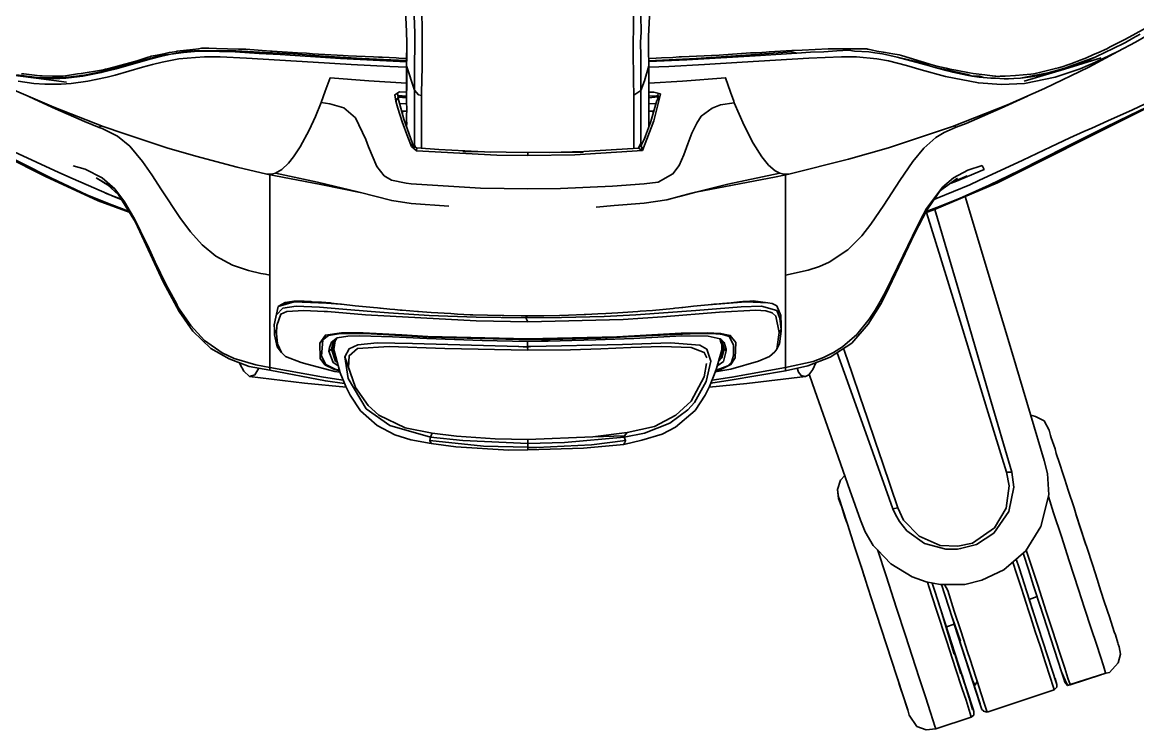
# Model space of a CAD drawing. Header units: inches. Extents: x -351 to 361, y -377 to 372.
# Drawn here: x -147.8 to 122.1, y -376.5 to -205.5 of the extents above; entities that cross this region are included whole.
import ezdxf

# ---------------------------------------------------------------- set-up
doc = ezdxf.new("R2010")
doc.units = ezdxf.units.IN
doc.header["$MEASUREMENT"] = 0
doc.layers.add('Lager 1', color=7, linetype='Continuous')

msp = doc.modelspace()

# ---------------------------------------------------------------- linework, layer by layer
at = {"layer": 'Lager 1', "color": 7, "lineweight": 35}
for points in [[(209.27, -134.12), (212.82, -138.5), (214.81, -143.57), (215.37, -148.81), (215.31, -149.63), (214.79, -154.77), (211.86, -162.31), (207.74, -168.48), (202.76, -174.78), (195.34, -182.25), (188.01, -188.68), (177.86, -196.31), (164.03, -205.46), (144.99, -216.03), (121.46, -227.56)], [(179.12, -166.24), (167.91, -175.95), (160.85, -181.83), (156.18, -185.44), (154.14, -187), (146.64, -192.54), (136.41, -199.45), (126.3, -205.56), (120.93, -208.59)], [(117.25, -212.55), (121.54, -210.25), (124.63, -208.51), (125.98, -207.71), (126.24, -207.55), (126.24, -207.55), (127.81, -206.62), (135.04, -202.12), (141.3, -197.93), (145.81, -194.79), (149.4, -192.18), (151.72, -190.5), (153.44, -189.19), (156.81, -186.62), (160.02, -184.2), (164.66, -180.84), (167.32, -179.12), (170.28, -177.4), (172.28, -176.48)], [(-52.99, -196.84), (-52.96, -198.12), (-52.94, -203.8), (-52.83, -208.13), (-52.81, -211.38), (-52.84, -215.35), (-52.85, -219.5), (-52.87, -221.85)], [(-51.16, -196.73), (-51.14, -198.51), (-51.1, -203.59), (-51.06, -206.63), (-51.03, -210.65), (-51.04, -214.04), (-51.06, -216.88), (-51.08, -218.72), (-51.16, -223.14)], [(0.19, -196.75), (0.15, -200.53), (0.09, -206.62), (0.06, -210.64), (0.06, -213.99), (0.09, -217.51), (0.12, -219.88), (0.2, -222.79), (0.19, -223.08)], [(1.92, -221.96), (1.86, -218.09), (1.87, -213.75), (1.84, -210.27), (1.93, -207.84), (1.92, -203.86), (2, -196.97)], [(-54.74, -210.49), (-54.83, -207.67), (-54.94, -204.34), (-55.11, -202.03)], [(4.09, -202.56), (3.9, -205.59), (3.77, -208.88)], [(3.77, -208.88), (3.74, -212.45), (3.78, -215.52)], [(120.93, -208.59), (118.98, -209.6), (115.41, -211.43), (114.62, -211.84), (114.08, -212.11), (114.07, -212.12), (113.01, -212.6), (111.27, -213.36), (109.67, -214.06), (108.44, -214.57), (105.9, -215.5), (105.17, -215.76), (103.8, -216.2), (102.93, -216.45), (102.18, -216.62), (98.31, -217.64), (96.92, -217.91), (96.23, -218.03), (92.55, -218.36), (90.03, -218.47), (88.83, -218.52), (88.47, -218.53), (87.75, -218.48), (87.04, -218.44)], [(115.81, -212), (119.11, -210.31), (120.93, -209.33)], [(120.93, -209.33), (122.72, -208.33)], [(-171.53, -210.8), (-161.96, -215.92), (-155.58, -219.04), (-149.18, -222.08), (-140.12, -226), (-128.22, -230.65), (-123.21, -232.39), (-112.78, -235.79), (-105.82, -237.83), (-95.8, -240.46), (-88.61, -242.16)], [(-116.55, -213.69), (-115.12, -213.41), (-113.56, -213.07), (-112.24, -212.78), (-111.5, -212.67), (-110.43, -212.51), (-110.31, -212.48), (-106.47, -212.02), (-105.17, -211.85), (-104.39, -211.74), (-104.18, -211.7)], [(-54.79, -214.74), (-58.57, -214.58), (-65.53, -214.23), (-74.92, -213.65), (-82.13, -213.06), (-88.95, -212.8), (-96.09, -212.4), (-105.17, -212.25), (-108.43, -212.52), (-111.85, -213.19)], [(-111.85, -213.19), (-108.8, -212.76), (-106.1, -212.51), (-103.87, -212.43), (-96.23, -212.64), (-90.47, -212.97), (-85.39, -213.28), (-70.76, -214.21), (-61.23, -214.72), (-54.8, -215.01)], [(-104.18, -211.7), (-103.96, -211.7), (-103.45, -211.7)], [(-103.45, -211.7), (-102.61, -211.73), (-100.79, -211.82), (-95.42, -211.95), (-94.54, -211.97), (-94.14, -211.97), (-94.13, -211.97), (-93.65, -211.99), (-87.69, -212.43), (-87.32, -212.45), (-81.17, -212.82)], [(-81.17, -212.82), (-78.98, -212.96), (-78.32, -212.99), (-77.56, -213.05), (-70.17, -213.53), (-68.93, -213.59), (-62.83, -213.83), (-61.55, -213.89), (-60.71, -213.92), (-57.29, -214.08), (-56.63, -214.11), (-54.79, -214.2)], [(-54.81, -216), (-54.81, -215.22), (-54.8, -215), (-54.74, -210.49)], [(-54.74, -210.49), (-54.71, -213.39), (-54.72, -213.93), (-54.81, -216)], [(62.83, -213.06), (60.58, -212.69), (59.45, -212.5), (59, -212.41), (56.92, -211.98), (56.72, -211.94), (56.57, -211.92), (56.25, -211.9), (55.96, -211.89), (54.31, -211.91), (53.75, -211.91), (49.28, -211.85), (48.47, -211.87), (48.24, -211.87), (47.22, -211.92), (44.08, -212.04), (40.89, -212.21), (38.44, -212.29), (32.95, -212.64), (32.21, -212.7), (31.14, -212.77), (29.63, -212.83), (28.45, -212.88), (20.84, -213.44), (11.76, -213.83), (11.25, -213.84), (11.19, -213.84), (9.62, -213.94), (6.88, -214.07), (5.56, -214.13), (3.78, -214.2)], [(117.25, -212.55), (111.89, -215.14), (108.14, -216.71), (102.09, -218.77), (94.67, -220.24), (89.18, -220.49), (83.54, -220.13), (75.58, -218.55), (69.72, -216.92), (66.16, -215.95), (61.83, -214.82), (58.95, -214.31), (54.04, -213.82), (50.4, -213.78), (42.49, -214.11), (34.43, -214.6), (26.4, -215.13), (17.26, -215.66), (8.65, -216.13), (3.78, -216.35)], [(3.78, -214.77), (15.3, -214.19), (28.46, -213.36), (38.44, -212.62), (39.65, -212.92)], [(3.78, -214.98), (12.99, -214.57), (29.57, -213.61), (39.65, -212.92)], [(37.65, -242.19), (52.13, -238.59), (61.81, -235.79), (72.24, -232.39), (77.25, -230.65), (90.57, -225.44), (99.51, -221.49), (110.28, -216.29), (117.25, -212.55)], [(39.65, -212.92), (42.96, -212.72), (46.13, -212.59), (49.34, -212.37)], [(49.34, -212.37), (52.2, -212.23), (53.59, -212.44)], [(63.93, -213.88), (60.38, -213.1), (58.53, -212.82), (57.08, -212.62), (53.59, -212.44)], [(62.83, -213.06), (64.38, -213.36), (64.97, -213.53)], [(111.81, -213.91), (114.45, -212.64), (115.81, -212)], [(-148.75, -219.73), (-144.98, -220.29), (-142.35, -220.46), (-138.4, -220.44), (-135.98, -220.29), (-131.92, -219.73), (-129.94, -219.33), (-127.27, -218.72), (-125.28, -218.23), (-118.7, -216.35), (-116.29, -215.7), (-113.91, -215.09), (-109.9, -214.3), (-105.83, -213.95), (-103.66, -213.8), (-99.9, -213.81), (-93.5, -214.11), (-85.42, -214.59), (-77.39, -215.13), (-68.23, -215.66), (-58.85, -216.18), (-54.81, -216.33)], [(-111.85, -213.19), (-114.41, -213.76), (-116.62, -214.31), (-120.31, -215.32), (-122.76, -216.05), (-125.03, -216.68), (-126.76, -217.13), (-128.65, -217.62), (-133.13, -218.5), (-137.21, -218.97), (-138.67, -219.07), (-140.48, -219.15), (-144.45, -218.99)], [(-140.28, -218.92), (-137.3, -218.79), (-132.72, -218.22), (-128.42, -217.35), (-127.05, -216.98), (-125.34, -216.57), (-123.58, -216.07), (-121.81, -215.54), (-119.9, -215.04), (-116.29, -214.02), (-114.05, -213.42), (-111.85, -213.19)], [(-134.42, -217.94), (-133.49, -217.85), (-128.61, -217.02), (-127.87, -216.88), (-127.6, -216.81), (-127.23, -216.72), (-126.86, -216.63), (-120.85, -214.99), (-119.77, -214.67)], [(-119.77, -214.67), (-117.35, -213.9)], [(-117.35, -213.9), (-116.93, -213.78), (-116.55, -213.69)], [(3.78, -215.52), (3.78, -215.99)], [(63.93, -213.88), (69.59, -215.41), (71.71, -216.03)], [(71.71, -216.03), (69.58, -215.21), (63.93, -213.88)], [(75.77, -216.56), (73.53, -216.04), (72.57, -215.8), (71.58, -215.51), (64.97, -213.53)], [(111.81, -213.91), (108.64, -215.04), (104.24, -216.62), (100.43, -217.68), (97, -218.32), (93.74, -218.94)], [(104.36, -216.82), (108.62, -215.31), (111.81, -213.91)], [(113.24, -214.06), (104.36, -216.82)], [(-144.45, -218.99), (-149.48, -218.35), (-151.29, -217.94), (-153.6, -217.25)], [(-149.18, -218.15), (-144.22, -218.79), (-140.28, -218.92)], [(-147.99, -217.89), (-147.39, -217.96), (-143.49, -218.38), (-142.99, -218.4), (-140.46, -218.5), (-138.75, -218.52), (-138.04, -218.48), (-137.24, -218.4), (-137.13, -218.39)], [(-140.28, -218.92), (-134.42, -217.94)], [(-54.8, -222.94), (-54.81, -216)], [(-54.81, -216), (-54.76, -218.3), (-54.76, -221.07), (-54.8, -222.94)], [(-52.87, -221.85), (-54.81, -216)], [(1.92, -221.96), (2.76, -219.64), (3.78, -215.99)], [(3.78, -215.99), (3.78, -218.3), (3.82, -221.09)], [(71.71, -216.03), (72.81, -216.34)], [(72.81, -216.34), (75.78, -217.13), (77.38, -217.55)], [(76.25, -217.03), (72.81, -216.34)], [(75.77, -216.56), (76.63, -216.81), (78.09, -217.03)], [(76.25, -217.03), (77.38, -217.55)], [(80.94, -218.07), (76.25, -217.03)], [(76.7, -216.82), (76.7, -216.82), (76.63, -216.81), (76.36, -216.73)], [(77.38, -217.55), (80.94, -218.07)], [(77.38, -217.55), (80.76, -218.24), (82.04, -218.45)], [(85.08, -218.13), (82.3, -217.84), (81.41, -217.7), (78.09, -217.03)], [(80.94, -218.07), (82.04, -218.45)], [(82.04, -218.45), (83.89, -218.52), (84.78, -218.83)], [(84.78, -218.83), (83.77, -218.71), (82.04, -218.45)], [(85.08, -218.13), (88.06, -218.6)], [(93.74, -218.94), (96.27, -218.69), (100.52, -217.89), (104.36, -216.82)], [(94.63, -219.73), (104.36, -216.82)], [(110.99, -231.03), (114.86, -229.29), (120.83, -226.61), (134.96, -219.96), (140.18, -217.28)], [(-137.06, -219.93), (-144.45, -218.99)], [(-75.47, -224.88), (-74.45, -222.14), (-73.29, -218.93), (-63.92, -219.64), (-54.8, -220.22)], [(3.85, -225.56), (3.78, -223.52), (3.82, -221.09)], [(24.49, -224.9), (24.36, -224.51), (23.54, -222.32), (22.37, -218.89), (11.96, -219.72), (3.81, -220.22)], [(84.78, -218.83), (86.56, -218.98), (87.67, -219.01), (89.75, -219.13), (90.82, -219.1), (92.12, -219.03), (93.74, -218.94)], [(-146.35, -223.31), (-144.83, -224.04), (-139.74, -226.39), (-132.68, -229.44), (-129.14, -230.87)], [(-56.52, -222.29), (-57.63, -222.98), (-57.39, -224.52)], [(-57.39, -224.52), (-56.83, -223.65)], [(-56.98, -222.57), (-56.83, -223.65)], [(-56.9, -223.14), (-54.79, -223.32)], [(-56.88, -223.32), (-54.79, -223.42)], [(-56.85, -223.55), (-54.79, -223.73)], [(-56.83, -223.65), (-56.68, -224.44), (-55.42, -228.87), (-53.34, -234.76)], [(-54.8, -222.39), (-56.52, -222.29)], [(-54.79, -224.62), (-54.8, -222.94)], [(-52.87, -235.12), (-52.88, -233.32), (-52.85, -231.53), (-52.87, -229.42), (-52.85, -226.95), (-52.89, -224.26), (-52.87, -221.85)], [(-52.87, -221.85), (-51.93, -223), (-51.16, -223.14)], [(-51.15, -235.89), (-51.15, -233.62), (-51.15, -229.7), (-51.15, -226.64), (-51.16, -223.14)], [(0.19, -223.08), (0.18, -226.03), (0.18, -230.3), (0.18, -234.49), (0.18, -235.97)], [(1.92, -221.96), (0.19, -223.08)], [(1.92, -221.96), (1.88, -224.16), (1.9, -226.97), (1.88, -229.41), (1.91, -231.53), (1.88, -233.32), (1.91, -234.78)], [(6.42, -223.77), (5.03, -229.32), (2.3, -236.45)], [(6.42, -223.77), (6.62, -222.79), (5.03, -222.39), (3.83, -222.38)], [(3.84, -223.35), (5.64, -223.22), (5.99, -223.19)], [(5.99, -223.52), (3.84, -223.71)], [(5.72, -224.34), (6.42, -223.77)], [(5.91, -224.17), (5.99, -223.67), (5.99, -223.19), (5.99, -223.19), (6, -223.13)], [(6, -223.13), (6.04, -222.64)], [(6, -223.13), (6.42, -223.77)], [(78.18, -230.85), (80.62, -229.9), (83.2, -228.81), (89.05, -226.26), (95.41, -223.3)], [(130.39, -223.07), (120.13, -228)], [(-86.52, -241.96), (-84.94, -241.07), (-83.36, -239.55), (-82.13, -237.97), (-80.55, -235.59), (-78.38, -231.57), (-76.84, -228.21), (-75.47, -224.88)], [(-53.67, -244.55), (-54.88, -244.33), (-58.42, -243.66), (-60.2, -242.6), (-62.02, -240.33), (-64.03, -235.54), (-64.66, -233.77), (-67.17, -228.53), (-69.97, -226.17), (-73.38, -225.18), (-75.47, -224.88)], [(-57.39, -224.52), (-56.87, -226.21), (-55.9, -229.55), (-54.52, -233.26), (-53.57, -235.48)], [(-54.79, -225.21), (-56.51, -225.06)], [(-54.82, -228.19), (-54.76, -226.57), (-54.79, -224.62)], [(2.7, -244.53), (6.06, -244.15), (9.65, -242.12), (11.18, -240.06), (12.27, -237.51), (13.29, -234.83), (14.24, -232.31), (15.44, -229.84), (16.52, -228.2), (19.14, -226.2), (21.19, -225.46), (24.49, -224.9)], [(3.85, -225.56), (3.79, -227.42), (3.78, -228.86), (3.83, -229.73)], [(3.83, -226.25), (3.83, -229.73)], [(5.52, -225.07), (3.85, -225.21)], [(4.46, -228.87), (5.72, -224.34)], [(35.55, -241.96), (34.37, -241.37), (32.78, -239.98), (31.13, -237.97), (29.06, -234.69), (26.85, -230.41), (24.49, -224.9)], [(-121.91, -251.4), (-129.42, -248.6), (-142.03, -242.82), (-172.83, -227.33)], [(-171.15, -228.06), (-165.28, -230.82), (-155.45, -235.7), (-140.85, -243.05), (-131.98, -247.24), (-126.13, -249.62), (-122.06, -251.16)], [(-54.81, -226.96), (-55.79, -226.96), (-55.81, -227.48)], [(-54.84, -229.17), (-54.82, -228.19)], [(-54.81, -230.56), (-54.76, -229.96), (-54.84, -229.17)], [(2.8, -233.58), (4.19, -229.67), (4.46, -228.87)], [(4.84, -227.48), (4.82, -226.96), (3.83, -226.96)], [(121.46, -227.56), (88.17, -244.26), (72.97, -250.74), (70.72, -251.54)], [(120.13, -228), (114.33, -230.81), (104.75, -235.56), (93.46, -241.29), (86.17, -244.83), (79, -248.05), (73.49, -250.27), (70.88, -251.23)], [(120.13, -228), (121.46, -227.56)], [(-128.22, -230.65), (-128.68, -230.49), (-129.1, -230.84), (-129.14, -230.87)], [(-87.89, -266.62), (-88.96, -266.38), (-90.05, -266.2), (-93.04, -265.51), (-96.92, -264.18), (-100.92, -262.05), (-104.21, -259.3), (-107.05, -256.14), (-109.67, -252.67), (-114.08, -245.99), (-116.43, -242.36), (-118.66, -239.1), (-121.74, -235.43), (-124.73, -232.98), (-128.44, -231.16), (-129.14, -230.87)], [(-54.83, -229.69), (-54.88, -229.82), (-54.81, -230.3)], [(-54.8, -230.63), (-54.81, -230.56)], [(3.83, -229.73), (3.79, -230.38), (3.78, -230.78)], [(3.83, -229.73), (3.82, -230.68)], [(3.83, -230.66), (3.85, -229.82), (3.83, -229.71)], [(36.92, -266.6), (42.38, -265.4), (45.14, -264.5), (47.41, -263.5), (51.97, -260.51), (55.36, -257.06), (57.52, -254.29), (60.68, -249.71), (64.52, -243.75), (67.68, -239.11), (70.35, -235.87), (73.25, -233.34), (75.29, -232.11), (78.18, -230.85)], [(77.72, -230.46), (78.18, -230.85)], [(105.67, -233.44), (109.09, -231.87), (110.99, -231.03)], [(-53.34, -234.76), (-53.57, -235.48)], [(-53.34, -234.76), (-53.13, -235.59)], [(1.98, -235.27), (2.8, -233.58)], [(2.67, -233.84), (3, -233.02)], [(94.3, -238.77), (101.1, -235.54), (105.67, -233.44)], [(-149.71, -236.76), (-138.96, -241.75), (-135.43, -243.34)], [(-53.57, -235.48), (-52.34, -235.79)], [(-53.57, -235.48), (-52.4, -236.58)], [(-52.87, -235.12), (-52.86, -235.66)], [(-52.61, -235.73), (-52.87, -235.12)], [(-52.4, -236.58), (-52.34, -235.79)], [(-52.4, -236.58), (-32.92, -237.58), (-25.49, -237.69)], [(-52.34, -235.79), (-46.96, -236.25), (-34.37, -236.84)], [(-41.2, -236.74), (-25.49, -236.98)], [(-25.49, -237.69), (-14.1, -237.48), (2.3, -236.45)], [(-25.49, -236.98), (-12.09, -236.87)], [(-25.49, -236.98), (-25.49, -237.42), (-25.49, -237.69)], [(-20.12, -236.94), (-11.93, -236.67), (1.29, -235.9)], [(1.29, -235.9), (1.98, -235.27)], [(1.29, -235.9), (2.3, -236.45)], [(1.34, -235.86), (1.53, -235.34), (1.91, -234.78)], [(1.91, -234.78), (1.89, -235.35)], [(1.98, -235.27), (2.3, -236.45)], [(-135.45, -240.14), (-132.55, -241.01), (-128.44, -243.07), (-125.41, -245.74)], [(73.54, -248.02), (81.48, -244.73), (83.64, -243.71), (94.3, -238.77)], [(74.86, -245.29), (77.53, -243.09), (80.98, -241.22), (84.49, -240.1)], [(84.49, -240.1), (84.92, -241.02), (77.85, -244.02)], [(-86.52, -241.96), (-87.47, -242.21), (-88.61, -242.16)], [(-88.61, -242.16), (-75.57, -244.71), (-66.01, -246.59)], [(-87.89, -242.3), (-87.89, -244.64), (-87.89, -247.46), (-87.89, -251.73), (-87.89, -259.97), (-87.89, -266.62)], [(-53.67, -249.25), (-58.38, -248.56), (-66.27, -246.53), (-68.6, -245.99), (-74.03, -244.65), (-76.36, -244.09), (-86.52, -241.96)], [(35.55, -241.96), (22.93, -244.64), (15.21, -246.57)], [(15.21, -246.57), (34.66, -242.81), (37.65, -242.19)], [(37.65, -242.19), (36.47, -242.2), (35.55, -241.96)], [(36.92, -242.34), (36.92, -242.47), (36.92, -244.67), (36.92, -247.41), (36.91, -251.67), (36.91, -257.55), (36.92, -266.6)], [(80.8, -242.55), (77.06, -244.24)], [(-135.43, -243.34), (-125.46, -247.68), (-123.82, -248.31)], [(-129.9, -243.09), (-127.13, -244.77)], [(-125.41, -245.74), (-129.9, -243.09)], [(-127.59, -244.49), (-127.88, -244.38)], [(-124.5, -247.22), (-127.26, -244.65)], [(-53.67, -244.55), (-36.87, -245.55), (-25.49, -245.76)], [(-25.49, -245.76), (-17.57, -245.69), (-4.95, -245.12), (2.7, -244.53)], [(74.86, -245.29), (71.05, -250.9), (68.18, -256.44), (61.17, -271.18), (60.01, -273.44), (56.9, -278.48), (52.96, -283.02), (47.72, -286.47), (42.27, -288.56), (36.91, -289.7)], [(36.91, -288.96), (43.6, -287.47), (46.07, -286.49), (48.48, -285.29), (50.67, -283.95), (54.16, -280.94), (57.15, -277.23), (58.6, -275.03), (59.81, -272.94), (61.18, -270.46), (65.36, -261.89), (66.46, -259.53), (67.59, -257.16), (69.43, -253.4), (70.98, -250.5), (74.86, -245.29)], [(78.52, -243.18), (74.17, -246.31)], [(77.85, -244.02), (76.76, -244.45)], [(77.85, -244.02), (76.83, -244.4)], [(-123.86, -248.25), (-127.6, -246.74)], [(-87.89, -289.55), (-92.84, -288.68), (-97.69, -286.86), (-102.17, -284.36), (-106.52, -280.15), (-109.79, -275.41), (-113.65, -268.24), (-120.4, -253.83), (-125.41, -245.74)], [(-125.41, -245.74), (-123.07, -248.85), (-120.85, -252.56)], [(2.7, -249.22), (8.15, -248.4), (14.17, -246.75)], [(11.22, -247.56), (15.21, -246.57)], [(72.82, -248.29), (73.54, -248.02)], [(87.22, -270.43), (80.39, -247.58)], [(-53.67, -249.25), (-44.57, -249.96)], [(-8.91, -250.13), (-4.55, -249.8), (2.7, -249.22)], [(91.62, -314.24), (86.23, -295.83), (79.85, -273.95), (73.68, -252.91), (73.04, -250.72), (72.97, -250.74), (73.04, -250.72)], [(-120.85, -252.56), (-120.05, -254.1), (-118.16, -257.99), (-117.43, -259.55), (-115.59, -263.46), (-112.94, -268.91), (-112.13, -270.43), (-110.49, -273.48), (-110.12, -274.26), (-109.62, -274.98), (-106.98, -278.81), (-103.66, -282.37), (-99.41, -285.38), (-96.53, -286.75), (-91.27, -288.25), (-87.89, -288.96)], [(70.97, -251.45), (74.35, -262.36), (79.75, -279.83), (85.6, -298.81), (90.34, -314.28)], [(-87.89, -266.62), (-87.89, -272.81), (-87.89, -277.52)], [(36.92, -266.6), (36.91, -276.8), (36.92, -283.17), (36.91, -288.96)], [(87.22, -270.43), (91.7, -285.39), (96.16, -300.31), (99.5, -311.4)], [(-86.82, -278.62), (-85.87, -274.17)], [(-86.29, -276.21), (-84.71, -274.58), (-81.53, -274.12), (-75.88, -274.33), (-70.24, -274.81), (-63.36, -275.37), (-59.19, -275.69), (-53.01, -276.12), (-49.35, -276.32), (-37.97, -276.8), (-25.9, -276.96)], [(-86.27, -280.69), (-86.19, -278.8), (-85.2, -276.02), (-83.8, -275.36), (-79.65, -275.14), (-74.73, -275.39), (-73.95, -275.43), (-64.76, -276.21), (-37.92, -277.68), (-25.48, -277.85)], [(-85.87, -274.17), (-81.97, -273.05)], [(-85.87, -274.17), (-85.06, -273.66)], [(-85.06, -273.66), (-81.97, -273.05)], [(-85.06, -273.66), (-84.14, -273.19)], [(-84.14, -273.19), (-82.09, -272.9), (-80.45, -272.86)], [(-81.97, -273.05), (-84.14, -273.19)], [(-81.97, -273.05), (-74.18, -273.36), (-70.76, -273.62)], [(-80.45, -272.86), (-80.31, -272.86), (-79.56, -272.87), (-77.92, -273), (-77.7, -273.02), (-75.41, -273.15), (-73.27, -273.33), (-73, -273.36), (-70.76, -273.62)], [(-70.76, -273.62), (-70.51, -273.65), (-67.21, -274.01), (-62.8, -274.41), (-61.79, -274.5), (-61.3, -274.56), (-61.07, -274.58), (-58.82, -274.81), (-57.6, -274.93), (-56.35, -275.05), (-55.88, -275.08), (-52.18, -275.36), (-51.92, -275.38), (-50.93, -275.46), (-48.81, -275.64), (-44.11, -275.91), (-42.45, -276.01), (-39.39, -276.16), (-38.76, -276.17), (-31.63, -276.37), (-31.24, -276.38), (-27.1, -276.4)], [(35.82, -279.77), (35.53, -276.97), (34.77, -275.16), (31.04, -274.12), (26.14, -274.26), (15.17, -275.16), (0.7, -276.22), (-6.95, -276.58), (-17.35, -276.88), (-25.9, -276.96)], [(18.19, -273.76), (14.64, -274.1), (12.65, -274.34), (12.05, -274.41), (11.83, -274.42), (11.06, -274.5), (10.1, -274.59), (9.68, -274.63), (4.73, -275.12), (1.75, -275.33), (1.16, -275.37), (-3.66, -275.73), (-3.71, -275.74), (-6.62, -275.89), (-8.5, -275.99), (-11.46, -276.1), (-11.79, -276.11), (-15.58, -276.29), (-17.74, -276.32), (-17.77, -276.32), (-21.59, -276.41), (-25.49, -276.43)], [(35.32, -280.45), (34.58, -276.5), (33.65, -275.68), (32.1, -275.23), (29.72, -275.08), (20.93, -275.59), (7.09, -276.68), (-2.43, -277.29), (-25.48, -277.85)], [(28.28, -272.87), (26.53, -272.98), (25.75, -273.02), (23.75, -273.26), (21.68, -273.45), (20.85, -273.52), (19.51, -273.63), (18.19, -273.76)], [(32.59, -273.27), (27.25, -273.08), (18.19, -273.76)], [(28.28, -272.87), (29.09, -272.84), (32.59, -273.27)], [(32.59, -273.27), (33.64, -273.42), (34.76, -274.05)], [(34.76, -274.05), (35.73, -276.36), (35.8, -278.62), (35.82, -279.77)], [(-87.89, -277.52), (-87.89, -285.08), (-87.89, -288.96)], [(-27.1, -276.4), (-25.62, -276.42), (-25.49, -276.43)], [(-25.62, -276.42), (-25.9, -276.96)], [(-25.48, -277.85), (-25.9, -276.96)], [(-86.75, -279.75), (-86.82, -278.62)], [(-85.08, -285.34), (-86.14, -283.91), (-86.76, -281.05), (-86.75, -279.75)], [(-86.27, -280.69), (-86.75, -279.75)], [(-25.49, -281.99), (-49.63, -281.4), (-55.98, -281), (-65.28, -280.55), (-70.57, -280.55), (-74.42, -281.09), (-75.81, -283.03), (-75.68, -286.74), (-74.57, -288.29), (-72.43, -289.35), (-71, -289.74)], [(19.95, -289.75), (20.93, -289.54), (23.69, -288.24), (24.73, -286.62), (24.85, -282.87), (23.52, -281.18), (21.17, -280.71), (18.04, -280.52), (11.61, -280.67)], [(34.8, -284.49), (35.32, -280.45)], [(35.32, -280.45), (35.82, -279.77)], [(35.82, -279.77), (35.81, -280.12), (35.41, -283.22)], [(-85.08, -285.34), (-86.06, -283.23), (-86.27, -280.69)], [(-71.04, -289.57), (-72.05, -289.33), (-74.29, -288.17), (-75.38, -286.2), (-75.02, -282.21), (-73.68, -281.21), (-70.78, -280.74), (-63.37, -280.81), (-56.22, -281.18), (-49.51, -281.61), (-27.63, -282.2), (-24.17, -282.18)], [(-73.62, -285.02), (-73.45, -284.09), (-72.93, -282.84), (-71.56, -281.75), (-69.03, -281.33), (-66.14, -281.24), (-58.2, -281.52), (-49.86, -281.95), (-36.52, -282.44), (-25.51, -282.64)], [(-72.51, -282.5), (-72.99, -284.46)], [(-72.49, -285.33), (-72.44, -282.45)], [(-72.41, -284.59), (-72.4, -284.54), (-72.03, -282.48), (-71.92, -282.29), (-71.75, -281.91)], [(-27.65, -283.88), (-53.36, -283.12), (-61.88, -282.99), (-66.61, -283.49), (-68.72, -284.41), (-69.75, -286.35)], [(-25.5, -282.64), (-25.52, -283.83), (-24.75, -283.82), (-25.52, -283.99)], [(-25.51, -282.64), (-22.12, -282.53), (-20.54, -282.56)], [(11.61, -280.67), (-3.9, -281.54), (-25.49, -281.99)], [(-24.17, -282.18), (-25.49, -281.99)], [(-24.75, -283.82), (-2.56, -283.35), (9.08, -282.94), (16.15, -283.57), (16.73, -283.85), (17.32, -284.15), (17.89, -284.5)], [(-7.77, -281.84), (-20.04, -282.16), (-21.4, -282.16), (-24.17, -282.18)], [(22.56, -284.93), (22.56, -284.51), (22.01, -282.87), (21.51, -282.32), (21.34, -282.19), (21.34, -282.19), (21.09, -281.98), (18.17, -281.32), (11.77, -281.31), (0.21, -281.9), (-9.02, -282.27), (-20.54, -282.56)], [(11.61, -280.67), (-7.77, -281.84)], [(4.73, -281.21), (-7.77, -281.84)], [(4.73, -281.21), (11.61, -280.67)], [(20, -289.63), (20.35, -289.53), (22.91, -288.53), (23.79, -287.67), (24.34, -286.03), (24.34, -283.44), (23.27, -281.41), (21.96, -281.04), (21.06, -280.87), (18.89, -280.72), (13.83, -280.76), (4.73, -281.21)], [(20.78, -281.91), (20.78, -281.91)], [(20.9, -281.97), (21.16, -282.32), (21.19, -282.5)], [(21.45, -283.54), (21.45, -283.51), (21.36, -283.19), (21.27, -282.84), (21.19, -282.54), (21.19, -282.54), (21.19, -282.5)], [(21.38, -282.22), (22.01, -284.47)], [(35.41, -283.22), (34.8, -284.49)], [(-70.91, -290.07), (-72.19, -289.87), (-78.84, -288.11), (-80.28, -287.71), (-84.06, -286.24), (-85.08, -285.34)], [(-72.99, -284.46), (-73.62, -285.02)], [(-73.62, -285.02), (-72.55, -287.76), (-71.32, -288.55)], [(-71.99, -287.48), (-72.99, -284.46)], [(-72.83, -283.82), (-71.99, -287.48)], [(-48.81, -307.27), (-53.8, -306.4), (-57.63, -305.19), (-61.87, -302.98), (-65.95, -299.41), (-68.44, -295.65), (-69.5, -293.51), (-70.85, -290.25), (-72.41, -284.59)], [(-68.81, -288.93), (-68.7, -286.11), (-66.63, -284.37), (-59.01, -283.86), (-45.5, -284.35), (-25.49, -284.75)], [(-25.52, -283.99), (-27.65, -283.88), (-25.35, -283.95)], [(-25.49, -284.75), (-25.52, -283.99)], [(17.83, -286.62), (17.22, -285.28), (14.06, -284.08), (6.89, -283.87), (-0.5, -284.13), (-7.77, -284.42), (-15.1, -284.65), (-25.49, -284.75)], [(21.45, -283.51), (21.46, -284.46), (21.44, -284.68), (20.16, -289.21), (19.6, -290.67), (18.53, -293.51), (17.47, -295.66), (15.03, -299.32), (10.29, -303.32), (7.05, -305.05), (2.16, -306.47), (-2.24, -307.52)], [(17.66, -292.34), (18.82, -287.42), (17.89, -284.5)], [(34.8, -284.49), (34.28, -285.15), (33.04, -286.28), (30.32, -287.44), (23.65, -289.34), (19.86, -289.99)], [(20.52, -288.48), (21.89, -287.45), (22.56, -284.93)], [(21.66, -285.47), (21.26, -286.3), (20.85, -286.78)], [(21.5, -286.57), (21.87, -283.99)], [(22.01, -284.47), (21.5, -286.57)], [(22.56, -284.93), (22.01, -284.47)], [(49.38, -285.38), (51.87, -292.32), (58.01, -309.46), (62.85, -323.13)], [(51.13, -284.97), (50.92, -284.36)], [(54.86, -295.89), (52.99, -290.42), (51.13, -284.97)], [(-95.22, -287.79), (-95.05, -288.22), (-94.19, -289.81), (-92.77, -291.14)], [(-72.3, -286.14), (-71.79, -286.82)], [(-71.57, -287.65), (-71.99, -287.48)], [(-69.75, -286.35), (-68.96, -291.62), (-64.59, -298.89), (-58.88, -302.97), (-48.97, -305.77)], [(-68.81, -288.93), (-69.75, -286.35)], [(-67.18, -293.75), (-69.75, -286.35)], [(-1.41, -304.63), (5.18, -303.19), (10.39, -300.44), (14.08, -297.07), (17.24, -291.21), (17.79, -287.95)], [(20.33, -288.59), (20.52, -288.48)], [(21.5, -286.57), (20.65, -287.46)], [(41.76, -291.08), (42.5, -290.7), (43.49, -289.39), (44.24, -287.8)], [(-92.77, -291.14), (-91.48, -290.69), (-90.56, -289.08)], [(-92.77, -291.14), (-79.47, -292.69), (-69.41, -293.68)], [(-87.89, -288.96), (-74.88, -291.28), (-70.14, -291.96)], [(-87.89, -289.55), (-87.89, -288.96)], [(-69.8, -292.79), (-74.41, -292.19), (-87.89, -289.55)], [(-67.18, -293.75), (-68.81, -288.93)], [(18.43, -293.69), (27.55, -292.82), (41.76, -291.08)], [(36.91, -289.7), (23.52, -291.99), (18.82, -292.73)], [(36.91, -288.96), (23.9, -291.28), (19.11, -291.97)], [(36.91, -289.7), (36.91, -288.96)], [(41.76, -291.08), (40.65, -290.85), (40.03, -290.03), (39.68, -289.11)], [(54.99, -325.87), (52.45, -318.58), (48.59, -307.58), (43.43, -292.9), (42.61, -290.55)], [(-48.6, -304.77), (-55.12, -303.53), (-61.49, -300.44), (-64.06, -298.1), (-67.18, -293.75)], [(-2.17, -305.74), (2.74, -304.79), (8.91, -302.41), (13.28, -299.2), (14.87, -297.37), (17.66, -292.34)], [(58.56, -306.73), (56.71, -301.3), (54.86, -295.89)], [(96.2, -300.45), (97.34, -300.82), (99.45, -301.84), (100.67, -304.06), (101.02, -305.38), (101.17, -305.97), (102.09, -308.58), (102.4, -309.74), (103.15, -312.05), (104.04, -314.8), (104.44, -316.02), (105.29, -318.61), (106.69, -322.9), (107.2, -324.58), (109.31, -331), (109.83, -332.62), (111.12, -336.58), (112.33, -340.32), (112.79, -341.73), (113.85, -344.99), (114.78, -347.84), (115.28, -349.19), (116.4, -352.83), (116.7, -353.61), (117.27, -355.5), (117.4, -355.86), (117.59, -356.49), (117.95, -358.21), (117.38, -360.32), (115.24, -362.64), (114.37, -362.82)], [(-48.97, -305.77), (-48.6, -304.77)], [(-48.6, -304.77), (-42.74, -305.55), (-33.32, -306.19), (-25.46, -306.33)], [(-9.75, -305.72), (-1.41, -304.63)], [(-1.41, -304.63), (-2.1, -305.44)], [(-49.2, -306.59), (-48.97, -305.77)], [(-49.2, -306.59), (-36.15, -307.98), (-25.49, -308.18)], [(-48.81, -307.27), (-49.2, -306.59)], [(-48.97, -305.77), (-41.19, -306.62), (-25.49, -307.27)], [(-25.49, -308.85), (-30.05, -308.92), (-42.84, -308.09), (-48.81, -307.27)], [(-25.49, -307.27), (-16.6, -307.03), (-2.17, -305.74)], [(-25.46, -306.33), (-25.49, -307.27)], [(-25.49, -308.18), (-23.26, -308.24), (-10.03, -307.61), (-1.81, -306.55)], [(-25.49, -307.27), (-25.49, -308.18)], [(-2.24, -307.52), (-12, -308.45), (-25.49, -308.85)], [(-25.46, -306.33), (-9.75, -305.72)], [(-9.75, -305.72), (-2.1, -305.44)], [(-1.81, -306.55), (-1.93, -307.02), (-2.05, -307.14), (-2.24, -307.52)], [(-2.17, -305.74), (-2.1, -305.44)], [(-1.81, -306.55), (-2.17, -305.74)], [(64.09, -322.83), (60.42, -312.11), (58.56, -306.73)], [(-23.26, -308.24), (-25.49, -308.35), (-25.49, -308.57), (-25.49, -308.85)], [(49.44, -318.46), (50.16, -316.14), (51.22, -315.05)], [(91.62, -314.24), (92.13, -317.84), (90.93, -323.72), (87.27, -329.02), (83.1, -331.75), (79.26, -332.71), (78.48, -332.86), (75.64, -332.88), (70.5, -331.52), (66.24, -328.45), (64.46, -326.14), (63.46, -324.47), (62.85, -323.13)], [(90.34, -314.28), (91.01, -317.56), (90.28, -322.91), (87.44, -327.72), (82.09, -331.39), (78.55, -332.13), (74.28, -331.97), (69.19, -329.74), (65.47, -325.84), (64.09, -322.83)], [(90.34, -314.28), (91.62, -314.24)], [(49.73, -320.61), (49.44, -318.46)], [(49.44, -318.46), (49.72, -320.24)], [(49.72, -320.24), (50.01, -321.1), (50.56, -322.83), (51.87, -326.84), (53.66, -332.49), (55.48, -337.99), (56.76, -341.9), (58.84, -348.31), (61.34, -355.98), (63.82, -363.61), (65.51, -368.82), (66.46, -371.74), (66.78, -372.96), (68.69, -375.71), (70.93, -376.51), (73.23, -376.32)], [(49.72, -320.24), (49.73, -320.61)], [(51.67, -326.23), (51.23, -325.1), (50.44, -322.46), (50.22, -321.89), (49.73, -320.61)], [(114.37, -362.82), (114.33, -362.79), (113.78, -361.06), (113.06, -358.85), (112.1, -355.85), (110.86, -352.01), (109.26, -347.12), (107.79, -342.62), (105.53, -335.68), (103.63, -329.82), (101.76, -324.05), (100.48, -320.1)], [(64.09, -322.83), (62.85, -323.13)], [(106.93, -323.69), (107.23, -324.62), (109.57, -331.82)], [(59.18, -333.05), (59.23, -333.21), (61.21, -339.32), (63.74, -347.12), (65.91, -353.77), (67.53, -358.76), (69.21, -363.93), (70.81, -368.84), (71.85, -372.07), (72.6, -374.37), (72.99, -375.65), (73.23, -376.32)], [(98.76, -347.4), (96.9, -341.7), (95.64, -337.81), (94.44, -334.1), (94.36, -333.85)], [(105.73, -365.61), (105.22, -364.04), (104.44, -361.64), (103.2, -357.79), (101.48, -352.51), (99.94, -347.94), (97.93, -341.58), (95.69, -334.79), (95.15, -333.09)], [(56.16, -340.07), (55.92, -339.39), (55.16, -337)], [(91.88, -336.01), (92.77, -338.74), (93.96, -342.38), (95.67, -347.66), (96.22, -349.37), (97.32, -352.75), (97.84, -354.35), (98.62, -356.73), (99.3, -358.78), (99.71, -360.1)], [(92.71, -335.29), (93.38, -337.34)], [(97.81, -350.98), (93.38, -337.34)], [(71.25, -340.82), (71.67, -342.09), (73.35, -347.36), (75.88, -355.15), (78.02, -361.72), (79.6, -366.6), (80.56, -369.35), (81.54, -372.58), (81.84, -373.48)], [(72.36, -341.04), (72.92, -342.78), (74.46, -347.52)], [(75.4, -343.9), (74.6, -341.44)], [(75.38, -341.43), (76.13, -342.88), (77.73, -347.83), (79.29, -352.61), (79.93, -354.59), (80.95, -357.71), (81.53, -359.52), (82.92, -363.78), (83.23, -364.75)], [(76.41, -353.51), (73.42, -344.32)], [(79.04, -355.09), (75.4, -343.9)], [(97.76, -344.32), (97.76, -344.32), (95.86, -345), (102.47, -365.34)], [(74.46, -347.52), (77.73, -358.28)], [(103.66, -362.52), (98.4, -346.3)], [(79.24, -355.07), (77.25, -349.58)], [(83.97, -370.28), (77.6, -350.67)], [(77.7, -350.99), (75.8, -351.65)], [(77.69, -350.99), (84.02, -370.42)], [(76.41, -353.51), (77.87, -358), (78.83, -360.98), (82.36, -371.82)], [(76.41, -353.51), (77.73, -358.28)], [(79.31, -362.98), (76.41, -353.51)], [(77.87, -358.01), (79.31, -362.98)], [(79.84, -364.24), (77.87, -358.01)], [(99.28, -358.78), (99.28, -358.79)], [(80.21, -365.36), (78.83, -360.97)], [(99.71, -360.1), (100.93, -363.84), (101.66, -366.1), (101.9, -366.82), (101.91, -366.87)], [(80.84, -367.3), (79.6, -363.34)], [(102.56, -365.62), (102.09, -364.16)], [(104.49, -365.05), (104.31, -364.48), (103.66, -362.52)], [(105.12, -365.69), (104.84, -365.25), (103.66, -362.52)], [(114.37, -362.82), (105.73, -365.61)], [(113.17, -363.21), (105.75, -365.64)], [(66.48, -371.82), (65.88, -370.12), (65.67, -369.32), (64.43, -365.71), (64.04, -364.32)], [(81.35, -368.88), (80.29, -365.47)], [(82.18, -364.76), (82.77, -365.75), (83.23, -364.75)], [(83.23, -364.75), (84.24, -367.86), (85.05, -370.34), (85.45, -371.58), (85.68, -372.27)], [(101.91, -366.87), (85.68, -372.27)], [(102.56, -365.62), (102.51, -366.22), (101.91, -366.87)], [(105.08, -365.83), (104.49, -365.05)], [(105.73, -365.61), (105.08, -365.83)], [(105.75, -365.64), (105.08, -365.83)], [(105.75, -365.64), (105.73, -365.61)], [(81.19, -368.24), (82.11, -371.62)], [(82.44, -372.09), (82.44, -372.98), (81.84, -373.48)], [(82.44, -372.09), (82.02, -370.81)], [(84.41, -371.63), (84.02, -370.42)], [(85.68, -372.27), (84.79, -372), (84.75, -371.97), (84.41, -371.63)], [(81.84, -373.48), (73.23, -376.32)]]:
    msp.add_lwpolyline(points, dxfattribs=at)
msp.add_open_spline([(54.99, -325.87), (54.99, -325.87), (56.19, -328.66), (56.19, -328.66), (56.19, -328.66), (58.13, -331.96), (58.13, -331.96), (58.13, -331.96), (59.18, -333.05), (59.18, -333.05), (59.18, -333.05), (59.23, -333.21), (59.23, -333.21), (59.23, -333.21), (59.18, -333.05), (59.18, -333.05), (59.18, -333.05), (62.36, -336.39), (62.36, -336.39), (62.36, -336.39), (67.51, -339.57), (67.51, -339.57), (67.51, -339.57), (70.93, -340.75), (70.93, -340.75), (70.93, -340.75), (74.33, -341.44), (74.33, -341.44), (74.33, -341.44), (80.29, -341.39), (80.29, -341.39), (80.29, -341.39), (84.36, -340.38), (84.36, -340.38), (84.36, -340.38), (89.74, -337.88), (89.74, -337.88), (89.74, -337.88), (95.05, -333.24), (95.05, -333.24), (95.05, -333.24), (98.62, -327.37), (98.62, -327.37), (98.62, -327.37), (100.57, -319.72), (100.57, -319.72), (100.57, -319.72), (100.28, -314.57), (100.28, -314.57), (100.28, -314.57), (99.5, -311.4), (99.5, -311.4)], degree=3, knots=[0, 0, 0, 0, 1, 1, 1, 2, 2, 2, 3, 3, 3, 4, 4, 4, 5, 5, 5, 6, 6, 6, 7, 7, 7, 8, 8, 8, 9, 9, 9, 10, 10, 10, 11, 11, 11, 12, 12, 12, 13, 13, 13, 14, 14, 14, 15, 15, 15, 16, 16, 16, 17, 17, 17, 17], dxfattribs=at)

doc.saveas('drawing.dxf')
